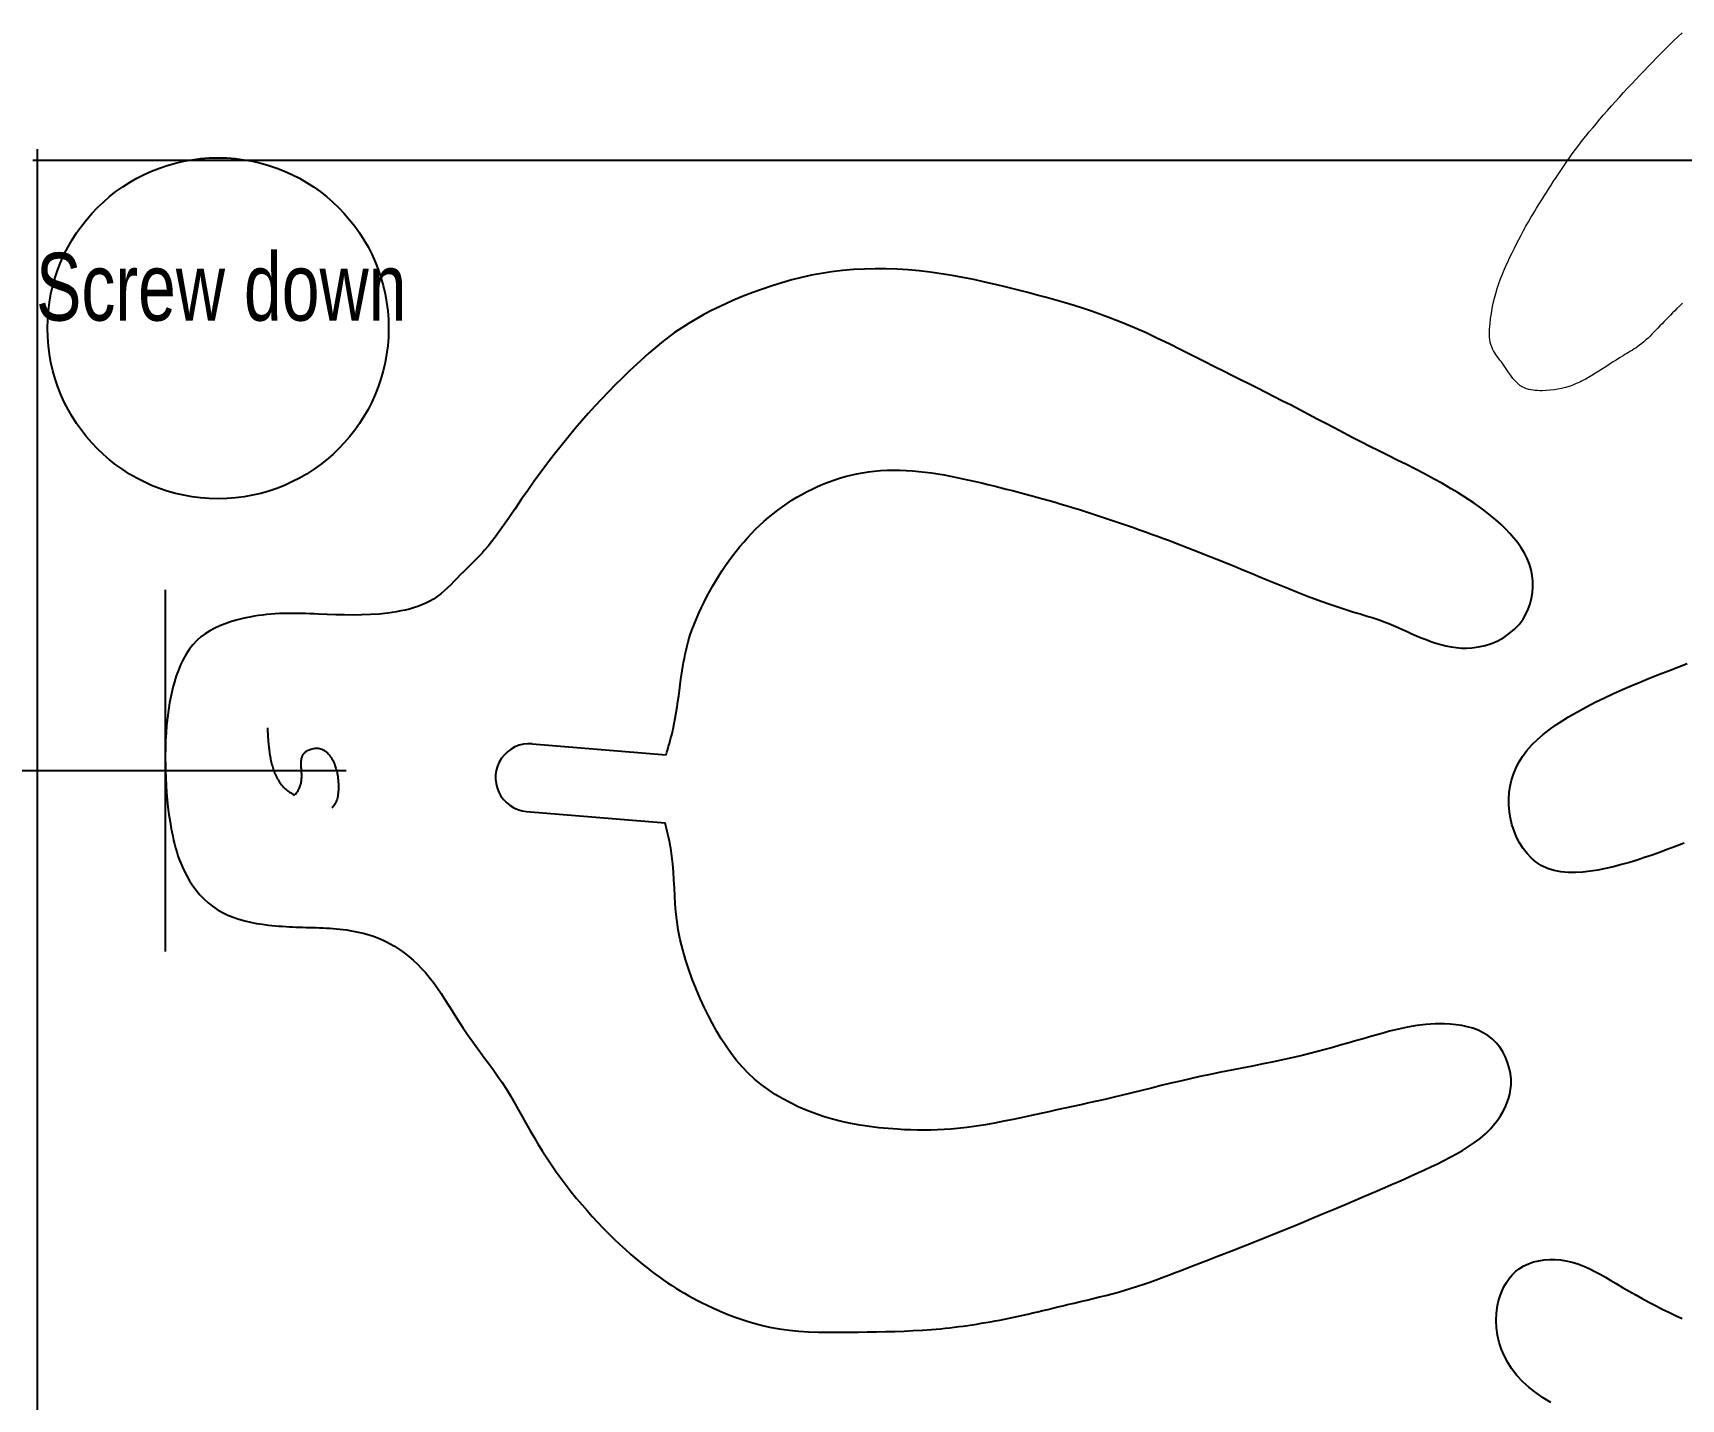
# Model space of a CAD drawing. Header units: millimetres. Extents: x -0.1 to 63, y 0 to 35.
# Drawn here: x -0.02 to 9.09, y 17.09 to 24.64 of the extents above; entities that cross this region are included whole.
import ezdxf

# ---------------------------------------------------------------- set-up
doc = ezdxf.new("R2010")
doc.units = ezdxf.units.MM
doc.header["$MEASUREMENT"] = 0
doc.header["$PDMODE"] = 2
doc.layers.get('0').update_dxf_attribs({"linetype": 'CONTINUOUS'})
doc.layers.add('CK_LEVEL_1', color=7, linetype='CONTINUOUS')
doc.layers.add('layout2', color=7, linetype='CONTINUOUS', lineweight=0)
doc.styles.get("Standard").update_dxf_attribs({"font": 'txt', "width": 0.75})

# ---------------------------------------------------------------- blocks, each defined once
blk = doc.blocks.new('CKCOLL54')
at = {"layer": 'CK_LEVEL_1', "color": 3, "linetype": 'CONTINUOUS'}
for points in [[(1.272, 20.8002), (1.2725, 20.7926), (1.2729, 20.785), (1.2733, 20.7773), (1.2738, 20.7696), (1.2743, 20.7618), (1.2748, 20.754), (1.2753, 20.7461), (1.2759, 20.7381), (1.2765, 20.7301), (1.2772, 20.7222), (1.2779, 20.7142), (1.2787, 20.7062), (1.2795, 20.6981), (1.2804, 20.6901), (1.2813, 20.682), (1.2823, 20.6739), (1.2834, 20.6659), (1.2845, 20.6578), (1.2859, 20.6499), (1.2872, 20.6419), (1.2887, 20.634), (1.2902, 20.6261), (1.2919, 20.6182), (1.2937, 20.6104), (1.2956, 20.6026), (1.2975, 20.5949), (1.2996, 20.5873), (1.302, 20.5798), (1.3044, 20.5723), (1.3069, 20.5649), (1.3096, 20.5576), (1.3124, 20.5504), (1.3154, 20.5433), (1.3186, 20.5363), (1.3219, 20.5294), (1.3253, 20.5227), (1.329, 20.5161), (1.3329, 20.5096), (1.3369, 20.5032), (1.3411, 20.497), (1.3455, 20.4909), (1.3501, 20.485), (1.3549, 20.4792), (1.3599, 20.4736), (1.365, 20.4682), (1.3705, 20.463), (1.3762, 20.4579), (1.3821, 20.453), (1.3882, 20.4483), (1.3945, 20.4438), (1.4011, 20.4396), (1.408, 20.4355), (1.415, 20.4316), (1.4224, 20.4279)], [(1.4225, 20.4281), (1.427, 20.433), (1.4313, 20.4379), (1.4352, 20.4428), (1.4388, 20.4478), (1.4421, 20.4528), (1.4451, 20.4579), (1.4478, 20.463), (1.4501, 20.4681), (1.4522, 20.4733), (1.4543, 20.4784), (1.4559, 20.4836), (1.4573, 20.4887), (1.4585, 20.4939), (1.4595, 20.4991), (1.4604, 20.5043), (1.461, 20.5095), (1.4615, 20.5147), (1.4617, 20.5199), (1.4622, 20.525), (1.4622, 20.5302), (1.4622, 20.5354), (1.4622, 20.5405), (1.462, 20.5456), (1.4618, 20.5507), (1.4615, 20.5557), (1.4612, 20.5607), (1.4608, 20.5657), (1.4606, 20.5706), (1.4603, 20.5755), (1.4599, 20.5803), (1.4597, 20.5851), (1.4594, 20.5898), (1.4593, 20.5945), (1.4592, 20.5991), (1.4591, 20.6037), (1.4591, 20.6082), (1.4595, 20.6125), (1.4598, 20.6169), (1.4603, 20.6212), (1.4609, 20.6253), (1.4617, 20.6294), (1.4627, 20.6334), (1.4638, 20.6374), (1.4652, 20.6412), (1.4667, 20.6449), (1.4687, 20.6485), (1.4708, 20.6521), (1.4731, 20.6555), (1.4758, 20.6588), (1.4787, 20.662), (1.4819, 20.665), (1.4855, 20.668), (1.4893, 20.6708), (1.4934, 20.6736)], [(1.4937, 20.6735), (1.5028, 20.6777), (1.5117, 20.6811), (1.5203, 20.6838), (1.5287, 20.6856), (1.5368, 20.6868), (1.5447, 20.6871), (1.5524, 20.6867), (1.5598, 20.6855), (1.5669, 20.6835), (1.5738, 20.6815), (1.5805, 20.6784), (1.5869, 20.6747), (1.593, 20.6705), (1.5989, 20.6658), (1.6046, 20.6606), (1.61, 20.6548), (1.6152, 20.6486), (1.6201, 20.6418), (1.6248, 20.6352), (1.6292, 20.6278), (1.6333, 20.62), (1.6373, 20.612), (1.6409, 20.6038), (1.6443, 20.5952), (1.6475, 20.5864), (1.6504, 20.5773), (1.6531, 20.568), (1.6554, 20.5591), (1.6576, 20.5496), (1.6595, 20.54), (1.6611, 20.5304), (1.6625, 20.5209), (1.6637, 20.5112), (1.6645, 20.5016), (1.6652, 20.492), (1.6655, 20.4823), (1.6657, 20.4733), (1.6655, 20.464), (1.6651, 20.4549), (1.6645, 20.446), (1.6636, 20.4373), (1.6624, 20.4289), (1.661, 20.4207), (1.6593, 20.4127), (1.6574, 20.4049), (1.6552, 20.3982), (1.6527, 20.3913), (1.65, 20.3848), (1.647, 20.3788), (1.6438, 20.3734), (1.6403, 20.3684), (1.6366, 20.3638), (1.6326, 20.3598), (1.6283, 20.3562)]]:
    blk.add_lwpolyline(points, dxfattribs=at)

msp = doc.modelspace()

# ---------------------------------------------------------------- linework, layer by layer
at = {"color": 3, "linetype": 'CONTINUOUS'}
for p, q in [((0, 24), (0, 0)), ((29.9759, 23.9377), (-0.0241, 23.9377))]:
    msp.add_line(p, q, dxfattribs=at)
at = {"color": 1, "linetype": 'CONTINUOUS'}
msp.add_circle((0.9994, 23.0098), 0.9432, dxfattribs=at)
at = {"layer": 'CK_LEVEL_1', "color": 3, "linetype": 'CONTINUOUS'}
for p, q in [((2.7371, 20.7111), (3.4772, 20.6497)), ((2.706, 20.3372), (3.4717, 20.2736))]:
    msp.add_line(p, q, dxfattribs=at)
for points in [[(3.4772, 20.6497), (3.4818, 20.6656), (3.4863, 20.6815), (3.4909, 20.6973), (3.4953, 20.7132), (3.4997, 20.7292), (3.5039, 20.7451), (3.508, 20.7611), (3.512, 20.7771), (3.5157, 20.7931), (3.5222, 20.8234), (3.528, 20.8537), (3.5332, 20.8842), (3.538, 20.9148), (3.5425, 20.9455), (3.5468, 20.9762), (3.551, 21.0069), (3.5551, 21.0377), (3.5594, 21.0684), (3.5627, 21.0917), (3.5662, 21.1149), (3.57, 21.138), (3.574, 21.1611), (3.5783, 21.1841), (3.5829, 21.2071), (3.588, 21.2299), (3.5935, 21.2526), (3.5995, 21.2752), (3.6092, 21.3076), (3.6199, 21.3396), (3.6317, 21.3714), (3.6443, 21.4028), (3.6579, 21.434), (3.6722, 21.4648), (3.6872, 21.4953), (3.7028, 21.5256), (3.719, 21.5555), (3.7354, 21.5844), (3.7522, 21.613), (3.7695, 21.6412), (3.7873, 21.6691), (3.8057, 21.6966), (3.8247, 21.7237), (3.8442, 21.7504), (3.8644, 21.7766), (3.8851, 21.8024), (3.906, 21.827), (3.9275, 21.8511), (3.9496, 21.8746), (3.9723, 21.8976), (3.9956, 21.9201), (4.0195, 21.9419), (4.0439, 21.9631), (4.0688, 21.9836), (4.0943, 22.0035), (4.1201, 22.0224), (4.1464, 22.0407), (4.1731, 22.0582), (4.2003, 22.0749), (4.228, 22.0909), (4.2562, 22.1061), (4.2848, 22.1204), (4.3137, 22.1339), (4.3431, 22.1466), (4.3736, 22.1586), (4.4045, 22.1697), (4.4357, 22.1798), (4.4672, 22.189), (4.499, 22.1971), (4.5309, 22.2042), (4.5631, 22.2103), (4.5955, 22.2153), (4.628, 22.2193), (4.6632, 22.2224), (4.6985, 22.2242), (4.7338, 22.225), (4.7692, 22.2246), (4.8045, 22.2233), (4.8398, 22.221), (4.8751, 22.2179), (4.9103, 22.214), (4.9454, 22.2093), (4.9802, 22.204), (5.0149, 22.1981), (5.0495, 22.1917), (5.084, 22.1848), (5.1185, 22.1775), (5.1528, 22.1699), (5.1871, 22.162), (5.2213, 22.1539), (5.2556, 22.1457), (5.2896, 22.1374), (5.3237, 22.129), (5.3577, 22.1205), (5.3917, 22.1119), (5.4257, 22.1032), (5.4596, 22.0944), (5.4935, 22.0854), (5.5273, 22.0762), (5.5611, 22.0668), (5.5948, 22.0573), (5.6285, 22.0476), (5.6621, 22.0376), (5.6957, 22.0276), (5.7292, 22.0173), (5.7626, 22.0069), (5.796, 21.9963), (5.8294, 21.9856), (5.8627, 21.9748), (5.896, 21.9638), (5.9293, 21.9527), (5.9625, 21.9415), (5.9957, 21.9301), (6.0289, 21.9186), (6.062, 21.907), (6.095, 21.8953), (6.128, 21.8835), (6.161, 21.8715), (6.194, 21.8595), (6.227, 21.8473), (6.2599, 21.835), (6.2928, 21.8226), (6.3257, 21.8101), (6.3585, 21.7975), (6.3913, 21.7848), (6.424, 21.772), (6.4567, 21.7591), (6.4894, 21.746), (6.5221, 21.7329), (6.5548, 21.7197), (6.5874, 21.7064), (6.6201, 21.6931), (6.6527, 21.6797), (6.6852, 21.6663), (6.7178, 21.6528), (6.7504, 21.6393), (6.805, 21.6167), (6.8597, 21.5941), (6.9145, 21.5717), (6.9694, 21.5497), (7.0244, 21.5282), (7.0798, 21.5074), (7.1354, 21.4873), (7.1913, 21.4681), (7.2477, 21.4499), (7.2699, 21.4431), (7.2922, 21.4364), (7.3145, 21.4297), (7.3368, 21.423), (7.359, 21.4161), (7.3812, 21.4091), (7.4032, 21.4019), (7.4251, 21.3943), (7.4469, 21.3863), (7.4729, 21.3761), (7.4987, 21.3654), (7.5244, 21.3543), (7.55, 21.3429), (7.5756, 21.3315), (7.6012, 21.32), (7.627, 21.3088), (7.653, 21.2979), (7.6793, 21.2875), (7.7064, 21.2775), (7.7338, 21.2683), (7.7615, 21.2601), (7.7895, 21.2531), (7.8177, 21.2475), (7.8462, 21.2433), (7.8748, 21.2409), (7.9036, 21.2403), (7.9326, 21.2417), (7.9693, 21.2467), (8.0057, 21.255), (8.0414, 21.2667), (8.0759, 21.2816), (8.1089, 21.2996), (8.1398, 21.3207), (8.1683, 21.3446), (8.1938, 21.3714), (8.216, 21.4008), (8.2318, 21.4278), (8.245, 21.4564), (8.2554, 21.4862), (8.2631, 21.5169), (8.268, 21.5482), (8.2702, 21.5798), (8.2697, 21.6113), (8.2665, 21.6425), (8.2605, 21.673), (8.2509, 21.7052), (8.2384, 21.7363), (8.2233, 21.7662), (8.2058, 21.795), (8.1863, 21.8228), (8.165, 21.8495), (8.1423, 21.8752), (8.1185, 21.9), (8.0939, 21.9237), (8.0654, 21.9494), (8.0364, 21.974), (8.0068, 21.9975), (7.9766, 22.0202), (7.9459, 22.042), (7.9148, 22.063), (7.8832, 22.0833), (7.8513, 22.1031), (7.8191, 22.1223), (7.7703, 22.1502), (7.7209, 22.1774), (7.6711, 22.2038), (7.621, 22.2298), (7.5706, 22.2553), (7.52, 22.2805), (7.4693, 22.3057), (7.4187, 22.3309), (7.3682, 22.3562), (7.3195, 22.381), (7.271, 22.4061), (7.2226, 22.4313), (7.1742, 22.4567), (7.126, 22.4822), (7.0777, 22.5076), (7.0295, 22.533), (6.9812, 22.5583), (6.9328, 22.5835), (6.8863, 22.6073), (6.8398, 22.631), (6.7932, 22.6546), (6.7465, 22.678), (6.6998, 22.7014), (6.6531, 22.7248), (6.6063, 22.7482), (6.5596, 22.7716), (6.5129, 22.7951), (6.4495, 22.8272), (6.3862, 22.8593), (6.3227, 22.8912), (6.2591, 22.9227), (6.1952, 22.9536), (6.1309, 22.9835), (6.0663, 23.0124), (6.0011, 23.04), (5.9353, 23.0661), (5.8855, 23.0845), (5.8353, 23.1021), (5.7849, 23.1188), (5.7342, 23.1348), (5.6832, 23.1502), (5.6321, 23.165), (5.5808, 23.1793), (5.5293, 23.1933), (5.4778, 23.2069), (5.4182, 23.2223), (5.3586, 23.2373), (5.2988, 23.2518), (5.2389, 23.2655), (5.1788, 23.2785), (5.1186, 23.2905), (5.0581, 23.3014), (4.9974, 23.3112), (4.9365, 23.3196), (4.8762, 23.3265), (4.8158, 23.332), (4.7552, 23.3358), (4.6946, 23.338), (4.6339, 23.3385), (4.5733, 23.3372), (4.5128, 23.334), (4.4525, 23.3288), (4.3925, 23.3215), (4.3369, 23.3129), (4.2815, 23.3025), (4.2265, 23.2904), (4.1718, 23.2767), (4.1174, 23.2615), (4.0635, 23.2448), (4.0099, 23.2267), (3.9567, 23.2074), (3.9039, 23.1868), (3.8595, 23.1685), (3.8155, 23.1493), (3.7719, 23.1291), (3.7289, 23.108), (3.6865, 23.0858), (3.6447, 23.0625), (3.6037, 23.038), (3.5634, 23.0123), (3.5241, 22.9854), (3.4996, 22.9676), (3.4755, 22.9493), (3.4517, 22.9306), (3.4282, 22.9114), (3.405, 22.8919), (3.3821, 22.8721), (3.3594, 22.8519), (3.3369, 22.8316), (3.3145, 22.811), (3.2746, 22.7734), (3.2352, 22.7353), (3.1963, 22.6967), (3.1579, 22.6576), (3.12, 22.618), (3.0827, 22.578), (3.046, 22.5374), (3.0098, 22.4964), (2.9742, 22.4549), (2.9348, 22.4076), (2.8961, 22.3598), (2.8581, 22.3115), (2.8207, 22.2626), (2.7839, 22.2132), (2.7476, 22.1634), (2.7118, 22.1131), (2.6765, 22.0625), (2.6416, 22.0114), (2.6237, 21.9848), (2.6057, 21.9582), (2.5877, 21.9317), (2.5694, 21.9054), (2.5509, 21.8793), (2.5319, 21.8537), (2.5124, 21.8285), (2.4923, 21.8038), (2.4714, 21.7798), (2.4592, 21.7665), (2.4467, 21.7534), (2.4341, 21.7404), (2.4213, 21.7275), (2.4084, 21.7147), (2.3955, 21.7018), (2.3825, 21.689), (2.3695, 21.6761), (2.3566, 21.6631), (2.3391, 21.645), (2.3216, 21.6267), (2.304, 21.6086), (2.2863, 21.5907), (2.2682, 21.5733), (2.2498, 21.5565), (2.2307, 21.5405), (2.211, 21.5255), (2.1905, 21.5118), (2.17, 21.4998), (2.1487, 21.4891), (2.1267, 21.4795), (2.1041, 21.471), (2.0811, 21.4634), (2.0577, 21.4568), (2.034, 21.4509), (2.0101, 21.4458), (1.9861, 21.4414), (1.9382, 21.4342), (1.8904, 21.4291), (1.8425, 21.4257), (1.7947, 21.4239), (1.7468, 21.4233), (1.6989, 21.4238), (1.651, 21.425), (1.603, 21.4266), (1.5551, 21.4285), (1.531, 21.4295), (1.5069, 21.4304), (1.4829, 21.4312), (1.4588, 21.4318), (1.4348, 21.4323), (1.4108, 21.4325), (1.3868, 21.4324), (1.3628, 21.432), (1.3389, 21.4311), (1.3155, 21.4299), (1.2922, 21.4283), (1.2689, 21.4261), (1.2457, 21.4235), (1.2224, 21.4204), (1.1991, 21.4168), (1.1759, 21.4126), (1.1526, 21.4079), (1.1293, 21.4025), (1.0991, 21.3947), (1.069, 21.3857), (1.0393, 21.3755), (1.0102, 21.3639), (0.982, 21.3509), (0.9549, 21.3363), (0.929, 21.32), (0.9047, 21.302), (0.8822, 21.2821), (0.8603, 21.2589), (0.8406, 21.2336), (0.8228, 21.2067), (0.8068, 21.1783), (0.7925, 21.1486), (0.7798, 21.1179), (0.7685, 21.0865), (0.7585, 21.0546), (0.7497, 21.0225), (0.7397, 20.9806), (0.7314, 20.9387), (0.7246, 20.8968), (0.7191, 20.8549), (0.7149, 20.813), (0.7118, 20.771), (0.7097, 20.729), (0.7084, 20.6869), (0.7079, 20.6448), (0.7079, 20.6357), (0.7079, 20.6266), (0.7079, 20.6175), (0.708, 20.6084), (0.708, 20.5993), (0.7082, 20.5901), (0.7083, 20.581), (0.7085, 20.5719), (0.7087, 20.5628)], [(8.369, 17.0676), (8.3277, 17.0938), (8.2878, 17.1215), (8.2499, 17.1511), (8.2145, 17.183), (8.1818, 17.2176), (8.1525, 17.2553), (8.1311, 17.2889), (8.1124, 17.3245), (8.0967, 17.3618), (8.0841, 17.4005), (8.0748, 17.4403), (8.069, 17.4808), (8.0668, 17.5217), (8.0686, 17.5628), (8.0743, 17.6036), (8.0805, 17.6305), (8.0885, 17.6569), (8.0983, 17.6826), (8.11, 17.7073), (8.1235, 17.7309), (8.1388, 17.7529), (8.1558, 17.7733), (8.1746, 17.7917), (8.1952, 17.808), (8.2198, 17.8232), (8.2462, 17.8355), (8.2741, 17.8452), (8.3031, 17.8522), (8.3328, 17.8567), (8.3631, 17.8587), (8.3934, 17.8585), (8.4236, 17.8562), (8.4533, 17.8517), (8.4869, 17.8441), (8.5194, 17.8341), (8.5511, 17.8221), (8.5821, 17.8084), (8.6124, 17.7933), (8.6423, 17.7771), (8.6718, 17.7602), (8.7012, 17.7428), (8.7304, 17.7254), (8.7663, 17.7041), (8.8024, 17.6833), (8.8386, 17.6627), (8.8749, 17.6426), (8.9114, 17.6229), (8.9481, 17.6037), (8.985, 17.5849), (9.0222, 17.5667), (9.0597, 17.5491), (9.0964, 17.5325)]]:
    msp.add_lwpolyline(points, dxfattribs=at)
at = {"layer": 'CK_LEVEL_1', "color": 1, "linetype": 'CONTINUOUS'}
for points in [[(9.1065, 20.1622), (9.0532, 20.1417), (9.0122, 20.1262), (8.9711, 20.1109), (8.9299, 20.0961), (8.8883, 20.0818), (8.8463, 20.068), (8.8037, 20.055), (8.7604, 20.0428), (8.7162, 20.0315), (8.671, 20.0212), (8.6301, 20.0131), (8.5887, 20.0063), (8.5472, 20.0014), (8.5059, 19.9988), (8.4652, 19.999), (8.4255, 20.0025), (8.3872, 20.0098), (8.3507, 20.0214), (8.3163, 20.0377), (8.288, 20.0563), (8.2619, 20.0785), (8.2379, 20.104), (8.2161, 20.1322), (8.1968, 20.1628), (8.18, 20.1953), (8.1658, 20.2294), (8.1544, 20.2645), (8.1458, 20.3003), (8.1401, 20.3358), (8.1372, 20.3713), (8.1371, 20.4067), (8.1397, 20.4418), (8.1449, 20.4763), (8.1527, 20.5101), (8.163, 20.543), (8.1757, 20.5747), (8.1909, 20.6052), (8.2125, 20.6405), (8.2373, 20.6736), (8.2648, 20.7049), (8.2948, 20.7344), (8.3267, 20.7622), (8.3604, 20.7885), (8.3953, 20.8134), (8.4312, 20.8372), (8.4677, 20.8598), (8.5166, 20.8885), (8.5658, 20.9156), (8.6154, 20.9414), (8.6654, 20.9659), (8.7156, 20.9894), (8.7661, 21.0119), (8.8169, 21.0337), (8.8679, 21.0549), (8.9192, 21.0755), (8.97, 21.0956), (9.021, 21.1154), (9.0721, 21.1351), (9.1234, 21.1547)], [(0.7087, 20.5628), (0.71, 20.5223), (0.712, 20.4818), (0.7147, 20.4413), (0.7182, 20.4009), (0.7226, 20.3606), (0.7278, 20.3204), (0.7339, 20.2804), (0.7409, 20.2405), (0.749, 20.2008), (0.7539, 20.1789), (0.7592, 20.1571), (0.7649, 20.1354), (0.7711, 20.1138), (0.7779, 20.0924), (0.7853, 20.0712), (0.7933, 20.0501), (0.802, 20.0293), (0.8115, 20.0088), (0.8261, 19.9806), (0.8422, 19.9531), (0.8599, 19.9265), (0.879, 19.9009), (0.8995, 19.8765), (0.9214, 19.8536), (0.9447, 19.8322), (0.9692, 19.8125), (0.995, 19.7947), (1.0234, 19.7782), (1.0529, 19.7639), (1.0835, 19.7515), (1.1149, 19.7408), (1.1469, 19.7318), (1.1795, 19.7243), (1.2125, 19.718), (1.2456, 19.7129), (1.2787, 19.7086), (1.2977, 19.7066), (1.3167, 19.7048), (1.3357, 19.7032), (1.3546, 19.7018), (1.3735, 19.7005), (1.3924, 19.6995), (1.4113, 19.6986), (1.4302, 19.6978), (1.4491, 19.6971), (1.4678, 19.6965), (1.4865, 19.696), (1.5052, 19.6955), (1.5239, 19.6949), (1.5426, 19.6943), (1.5613, 19.6937), (1.58, 19.6929), (1.5987, 19.6919), (1.6174, 19.6908), (1.636, 19.6895), (1.6547, 19.688), (1.6732, 19.6861), (1.6918, 19.684), (1.7103, 19.6816), (1.7287, 19.6788), (1.7471, 19.6756), (1.7655, 19.6721), (1.7837, 19.6681), (1.8027, 19.6634), (1.8215, 19.6582), (1.8402, 19.6525), (1.8588, 19.6463), (1.8771, 19.6396), (1.8953, 19.6323), (1.9132, 19.6244), (1.9309, 19.616), (1.9482, 19.6071), (1.976, 19.5912), (2.003, 19.5738), (2.0291, 19.5552), (2.0543, 19.5353), (2.0787, 19.5143), (2.1021, 19.4922), (2.1247, 19.4692), (2.1463, 19.4454), (2.167, 19.4208), (2.1902, 19.391), (2.2124, 19.3604), (2.2336, 19.3292), (2.2542, 19.2976), (2.2743, 19.2657), (2.2943, 19.2337), (2.3142, 19.2016), (2.3343, 19.1698), (2.3549, 19.1382), (2.3781, 19.1042), (2.4019, 19.0706), (2.4262, 19.0374), (2.4507, 19.0043), (2.4752, 18.9712), (2.4996, 18.9381), (2.5238, 18.9048), (2.5474, 18.8711), (2.5703, 18.8371), (2.5936, 18.8005), (2.6162, 18.7634), (2.6382, 18.7259), (2.6597, 18.6881), (2.681, 18.6502), (2.7022, 18.6122), (2.7236, 18.5742), (2.7452, 18.5365), (2.7674, 18.499), (2.7918, 18.4596), (2.8169, 18.4206), (2.8427, 18.382), (2.8692, 18.344), (2.8965, 18.3065), (2.9244, 18.2694), (2.9529, 18.2328), (2.9821, 18.1968), (3.012, 18.1613), (3.0401, 18.1289), (3.0687, 18.0969), (3.0978, 18.0654), (3.1274, 18.0344), (3.1575, 18.0039), (3.1881, 17.9739), (3.2192, 17.9443), (3.2508, 17.9153), (3.2829, 17.8868), (3.3044, 17.8682), (3.3261, 17.8499), (3.3481, 17.8319), (3.3703, 17.8141), (3.3927, 17.7967), (3.4153, 17.7796), (3.4383, 17.7629), (3.4615, 17.7465), (3.4849, 17.7305), (3.508, 17.7154), (3.5313, 17.7007), (3.5549, 17.6863), (3.5787, 17.6723), (3.6027, 17.6587), (3.627, 17.6455), (3.6515, 17.6325), (3.6761, 17.6199), (3.701, 17.6077), (3.7383, 17.5901), (3.776, 17.5732), (3.8141, 17.5573), (3.8526, 17.5423), (3.8914, 17.5284), (3.9305, 17.5156), (3.9699, 17.504), (4.0096, 17.4937), (4.0496, 17.4848), (4.103, 17.4753), (4.1567, 17.4681), (4.2107, 17.4628), (4.265, 17.4593), (4.3195, 17.4573), (4.3742, 17.4563), (4.4289, 17.4563), (4.4836, 17.4567), (4.5384, 17.4575), (4.5895, 17.4582), (4.6405, 17.459), (4.6915, 17.46), (4.7423, 17.4613), (4.7932, 17.463), (4.8439, 17.4652), (4.8946, 17.4681), (4.9453, 17.4717), (4.9959, 17.4761), (5.0208, 17.4787), (5.0457, 17.4814), (5.0706, 17.4844), (5.0954, 17.4876), (5.1203, 17.4909), (5.1451, 17.4944), (5.17, 17.4981), (5.1948, 17.502), (5.2195, 17.5059), (5.2454, 17.5102), (5.2711, 17.5147), (5.2969, 17.5193), (5.3226, 17.524), (5.3483, 17.5289), (5.374, 17.534), (5.3996, 17.5392), (5.4252, 17.5447), (5.4507, 17.5503), (5.4782, 17.5565), (5.5056, 17.5629), (5.5331, 17.5695), (5.5605, 17.5761), (5.5879, 17.5829), (5.6152, 17.5896), (5.6426, 17.5964), (5.67, 17.6031), (5.6975, 17.6097), (5.7328, 17.6181), (5.7681, 17.6264), (5.8034, 17.6347), (5.8388, 17.6431), (5.874, 17.6516), (5.9092, 17.6603), (5.9443, 17.6694), (5.9793, 17.6789), (6.0141, 17.6889), (6.0489, 17.6995), (6.0836, 17.7106), (6.1181, 17.7222), (6.1525, 17.7342), (6.1867, 17.7466), (6.2209, 17.7592), (6.2551, 17.772), (6.2891, 17.7849), (6.3232, 17.798), (6.3927, 17.8247), (6.4621, 17.8515), (6.5315, 17.8785), (6.6008, 17.9056), (6.6701, 17.9328), (6.7392, 17.9603), (6.8083, 17.9879), (6.8773, 18.0158), (6.9462, 18.044), (7.0027, 18.0673), (7.059, 18.0907), (7.1153, 18.1143), (7.1715, 18.138), (7.2277, 18.1618), (7.2838, 18.1857), (7.3398, 18.2097), (7.3958, 18.2336), (7.4517, 18.2576), (7.4882, 18.2733), (7.5247, 18.2891), (7.5612, 18.305), (7.5976, 18.321), (7.6339, 18.3374), (7.6702, 18.354), (7.7064, 18.371), (7.7425, 18.3884), (7.7786, 18.4064), (7.8134, 18.4243), (7.8479, 18.443), (7.8818, 18.4626), (7.915, 18.4833), (7.9471, 18.5053), (7.9779, 18.5289), (8.0073, 18.5541), (8.0349, 18.5813), (8.0606, 18.6105), (8.0764, 18.6312), (8.0911, 18.6528), (8.1045, 18.6754), (8.1165, 18.6987), (8.1269, 18.7227), (8.1355, 18.7473), (8.1423, 18.7725), (8.147, 18.7983), (8.1495, 18.8244), (8.1494, 18.8558), (8.1462, 18.8873), (8.1399, 18.9186), (8.1306, 18.9492), (8.1186, 18.9787), (8.1038, 19.0068), (8.0866, 19.0331), (8.0669, 19.0572), (8.0449, 19.0787), (8.0207, 19.0975), (7.9946, 19.1134), (7.9669, 19.1267), (7.9379, 19.1376), (7.9077, 19.1463), (7.8768, 19.1529), (7.8453, 19.1576), (7.8136, 19.1607), (7.7819, 19.1623), (7.7298, 19.162), (7.6784, 19.1586), (7.6276, 19.1524), (7.5774, 19.1438), (7.5276, 19.1332), (7.4781, 19.1211), (7.4289, 19.1079), (7.3799, 19.0939), (7.3309, 19.0796), (7.2891, 19.0674), (7.2473, 19.0554), (7.2054, 19.0434), (7.1635, 19.0317), (7.1216, 19.0203), (7.0795, 19.0091), (7.0374, 18.9982), (6.9952, 18.9877), (6.9529, 18.9777), (6.8949, 18.9646), (6.8367, 18.9523), (6.7784, 18.9404), (6.72, 18.9289), (6.6616, 18.9176), (6.6031, 18.9062), (6.5447, 18.8947), (6.4864, 18.8829), (6.4281, 18.8705), (6.3746, 18.8586), (6.3211, 18.8461), (6.2677, 18.8333), (6.2144, 18.8203), (6.1611, 18.807), (6.1078, 18.7937), (6.0545, 18.7805), (6.0012, 18.7675), (5.9478, 18.7547), (5.9037, 18.7444), (5.8595, 18.7343), (5.8153, 18.7245), (5.7711, 18.7147), (5.7268, 18.7051), (5.6825, 18.6955), (5.6381, 18.6859), (5.5938, 18.6764), (5.5494, 18.6668), (5.4984, 18.6556), (5.4474, 18.6446), (5.3963, 18.6337), (5.3452, 18.6233), (5.2939, 18.6134), (5.2426, 18.6043), (5.1912, 18.5962), (5.1396, 18.5892), (5.0879, 18.5834), (5.0514, 18.5802), (5.0148, 18.5778), (4.9782, 18.576), (4.9415, 18.5749), (4.9048, 18.5744), (4.868, 18.5746), (4.8312, 18.5754), (4.7945, 18.5768), (4.7577, 18.5788), (4.7055, 18.5826), (4.6534, 18.5876), (4.6015, 18.594), (4.5497, 18.6019), (4.4983, 18.6114), (4.4472, 18.6225), (4.3965, 18.6355), (4.3462, 18.6504), (4.2965, 18.6674), (4.2517, 18.6847), (4.2076, 18.7038), (4.1642, 18.7247), (4.1219, 18.7475), (4.0807, 18.7721), (4.0409, 18.7985), (4.0025, 18.8269), (3.9659, 18.8571), (3.9311, 18.8893), (3.8977, 18.9239), (3.8662, 18.9604), (3.8366, 18.9985), (3.8087, 19.038), (3.7823, 19.0788), (3.7574, 19.1207), (3.7337, 19.1635), (3.7112, 19.207), (3.6897, 19.251), (3.6656, 19.3033), (3.6428, 19.3561), (3.6216, 19.4094), (3.6022, 19.4632), (3.5845, 19.5174), (3.569, 19.5721), (3.5556, 19.6273), (3.5446, 19.6828), (3.5361, 19.7389), (3.5313, 19.7825), (3.5278, 19.8264), (3.525, 19.8703), (3.5226, 19.9144), (3.5203, 19.9584), (3.5175, 20.0024), (3.5139, 20.0463), (3.5092, 20.09), (3.5028, 20.1334), (3.5, 20.1491), (3.497, 20.1647), (3.4938, 20.1803), (3.4904, 20.1959), (3.4868, 20.2115), (3.4832, 20.227), (3.4794, 20.2426), (3.4756, 20.2581), (3.4717, 20.2736)]]:
    msp.add_lwpolyline(points, dxfattribs=at)
at = {"layer": 'CK_LEVEL_1', "color": 3, "linetype": 'CONTINUOUS'}
msp.add_arc((2.7215, 20.5242), 0.1876, 85.25603, 265.25603, dxfattribs=at)
at = {"layer": 'CK_LEVEL_1', "color": 1, "linetype": 'CONTINUOUS'}
msp.add_point((0.7087, 20.5628), dxfattribs=at)
at = {"layer": 'layout2', "color": 1, "linetype": 'CONTINUOUS'}
msp.add_lwpolyline([(9.0982, 23.1494), (9.0824, 23.1338), (9.0667, 23.1181), (9.0549, 23.1063), (9.0431, 23.0944), (9.0314, 23.0825), (9.0196, 23.0706), (9.0079, 23.0586), (8.9962, 23.0466), (8.9845, 23.0346), (8.9728, 23.0226), (8.9611, 23.0105), (8.9504, 22.9993), (8.9396, 22.9882), (8.9288, 22.9772), (8.9179, 22.9663), (8.9068, 22.9555), (8.8955, 22.9451), (8.884, 22.9349), (8.8722, 22.9251), (8.86, 22.9156), (8.8503, 22.9086), (8.8405, 22.9018), (8.8304, 22.8952), (8.8202, 22.8888), (8.81, 22.8825), (8.7997, 22.8763), (8.7893, 22.8701), (8.7789, 22.864), (8.7686, 22.8577), (8.7493, 22.8459), (8.7302, 22.8338), (8.7111, 22.8216), (8.6922, 22.8092), (8.6733, 22.7969), (8.6543, 22.7846), (8.6352, 22.7724), (8.6161, 22.7604), (8.5967, 22.7486), (8.5874, 22.743), (8.5779, 22.7376), (8.5685, 22.7322), (8.5589, 22.727), (8.5493, 22.7219), (8.5396, 22.717), (8.5299, 22.7122), (8.5201, 22.7076), (8.5102, 22.7033), (8.4904, 22.6953), (8.4703, 22.6883), (8.4499, 22.6821), (8.4292, 22.6769), (8.4082, 22.6726), (8.387, 22.6692), (8.3654, 22.6667), (8.3436, 22.6651), (8.3215, 22.6644), (8.3089, 22.6645), (8.2962, 22.6649), (8.2836, 22.6658), (8.2711, 22.6672), (8.2589, 22.6692), (8.247, 22.6718), (8.2354, 22.6752), (8.2243, 22.6793), (8.2137, 22.6843), (8.1985, 22.6938), (8.1846, 22.7052), (8.1716, 22.7183), (8.1595, 22.7326), (8.1479, 22.7479), (8.1368, 22.7639), (8.1258, 22.7803), (8.1148, 22.7968), (8.1035, 22.813), (8.0958, 22.8234), (8.0881, 22.8337), (8.0804, 22.8439), (8.0729, 22.8541), (8.0657, 22.8643), (8.0589, 22.8746), (8.0526, 22.885), (8.0471, 22.8958), (8.0423, 22.9068), (8.038, 22.9198), (8.0347, 22.9332), (8.0325, 22.947), (8.0311, 22.9611), (8.0305, 22.9755), (8.0305, 22.99), (8.031, 23.0045), (8.032, 23.0192), (8.0333, 23.0338), (8.0365, 23.0628), (8.0405, 23.0915), (8.0453, 23.1198), (8.0509, 23.1477), (8.0573, 23.1753), (8.0645, 23.2027), (8.0726, 23.2297), (8.0814, 23.2565), (8.0911, 23.283), (8.0964, 23.2964), (8.1018, 23.3098), (8.1074, 23.3231), (8.1131, 23.3364), (8.119, 23.3496), (8.1251, 23.3628), (8.1312, 23.376), (8.1374, 23.3891), (8.1436, 23.4022), (8.1556, 23.427), (8.1678, 23.4518), (8.1802, 23.4764), (8.1928, 23.501), (8.2056, 23.5254), (8.2186, 23.5496), (8.2319, 23.5738), (8.2454, 23.5978), (8.2592, 23.6216), (8.2696, 23.6392), (8.2802, 23.6568), (8.291, 23.6743), (8.3018, 23.6917), (8.3127, 23.7091), (8.3237, 23.7264), (8.3347, 23.7438), (8.3458, 23.7611), (8.3568, 23.7783), (8.371, 23.8004), (8.3851, 23.8224), (8.3994, 23.8443), (8.4137, 23.8662), (8.4281, 23.8881), (8.4427, 23.9098), (8.4575, 23.9313), (8.4725, 23.9528), (8.4877, 23.974), (8.5059, 23.9988), (8.5244, 24.0233), (8.5433, 24.0475), (8.5624, 24.0716), (8.5818, 24.0954), (8.6014, 24.1191), (8.6213, 24.1426), (8.6412, 24.166), (8.6613, 24.1893), (8.6831, 24.2143), (8.7051, 24.2391), (8.7271, 24.2639), (8.7493, 24.2885), (8.7716, 24.313), (8.794, 24.3374), (8.8165, 24.3618), (8.8391, 24.386), (8.8618, 24.4101), (8.8847, 24.4342), (8.9077, 24.4581), (8.9309, 24.482), (8.9541, 24.5057), (8.9775, 24.5293), (9.0011, 24.5527), (9.0247, 24.576), (9.0486, 24.5991), (9.0726, 24.622), (9.095, 24.6431)], dxfattribs=at)

# ---------------------------------------------------------------- block references
at = {"linetype": 'CONTINUOUS'}
msp.add_blockref('CKCOLL54', (0, 0), dxfattribs=at)

# ---------------------------------------------------------------- texts
at = {"layer": 'CK_LEVEL_1', "color": 7, "linetype": 'CONTINUOUS', "insert": (-0.0071, 23.0466), "char_height": 0.375, "width": 100, "attachment_point": 7}
msp.add_mtext('Screw\\~down', dxfattribs=at)

doc.saveas('drawing.dxf')
